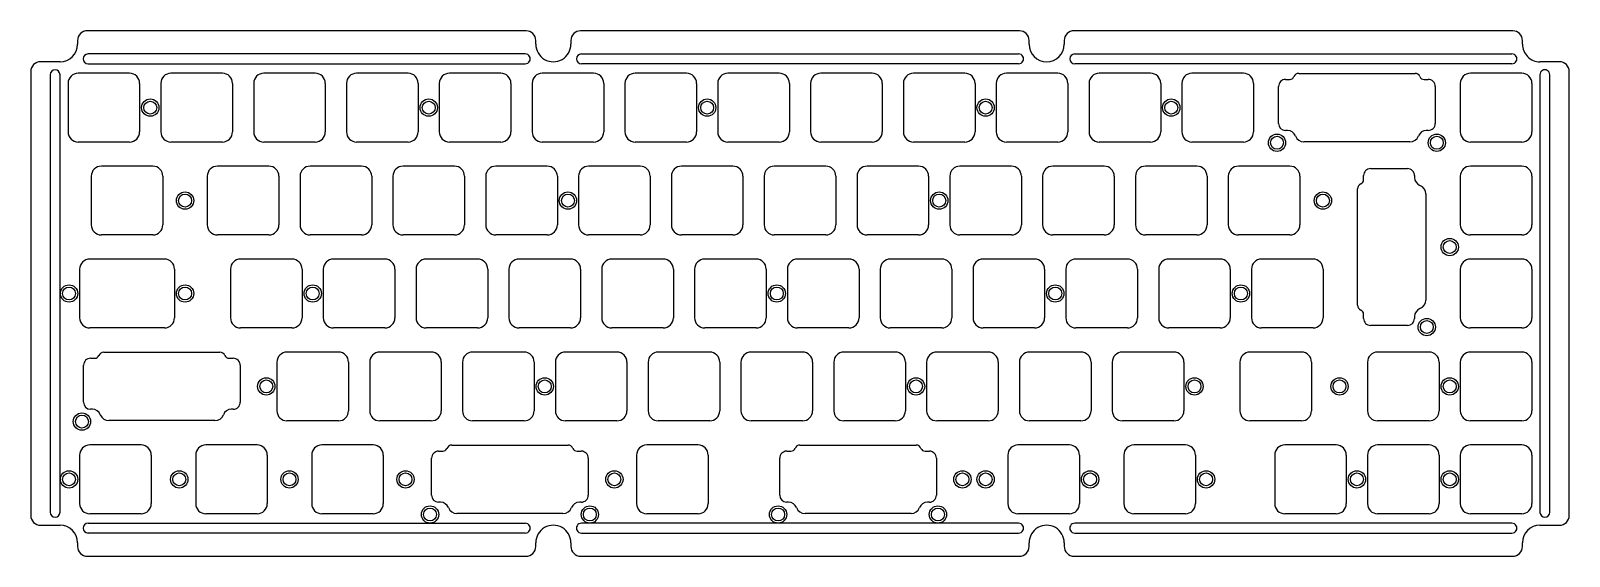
# Model space of a CAD drawing. Header units: millimetres. Extents: x -15 to 301, y -92 to 16.
import ezdxf

# ---------------------------------------------------------------- set-up
doc = ezdxf.new("R2010")
doc.units = ezdxf.units.MM
doc.layers.add('BLACK', color=7, linetype='CONTINUOUS')

msp = doc.modelspace()

# ---------------------------------------------------------------- linework, layer by layer
at = {"layer": 'BLACK', "linetype": 'Continuous'}
for p, q in [((-5.399775, 13.750001), (-5.399775, 13.000002)), ((-3.399777, 15.750001), (-3.399777, 15.749996)), ((86.6498, 15.750001), (-3.399777, 15.750001)), ((88.649999, 13.750001), (88.650008, 13.750001)), ((88.650008, 13.010392), (88.650008, 13.750001)), ((95.850008, 13.75), (95.850008, 13)), ((97.850008, 15.750001), (97.850008, 15.750043)), ((187.9, 15.750001), (97.850008, 15.750001)), ((189.899792, 13.000001), (189.899792, 13.756099)), ((197.099792, 13.7499), (197.099792, 13)), ((289.1497, 15.750001), (199.120684, 15.750001)), ((291.149899, 13.750001), (291.149925, 13.750001)), ((291.149925, 13.029979), (291.149925, 13.750001)), ((86.5, 11.000001), (-3.249775, 11.000001)), ((98.0001, 11.000001), (187.7498, 11.000001)), ((199.2502, 11.000001), (288.9999, 11.000001)), ((-14.999775, 7.400003), (-14.999775, -83.59933)), ((-8.999775, 9.400001), (-12.999776, 9.400001)), ((-10.999775, 6.750001), (-10.999775, -82.949329)), ((-8.999775, -82.949329), (-8.999775, 6.750001)), ((5.275, 7.05), (-5.275001, 7.05)), ((-3.249775, 9.000001), (86.5, 9.000001)), ((24.325, 7.05), (13.774999, 7.05)), ((43.375, 7.05), (32.824999, 7.05)), ((62.425, 7.05), (51.874999, 7.05)), ((81.475, 7.05), (70.924999, 7.05)), ((86.5, 8.999999), (86.5, 9.000001)), ((100.525, 7.05), (89.974999, 7.05)), ((187.7498, 9.000001), (98.0001, 9.000001)), ((119.575, 7.05), (109.024999, 7.05)), ((138.625, 7.05), (128.074999, 7.05)), ((157.675, 7.05), (147.124999, 7.05)), ((176.725, 7.05), (166.174999, 7.05)), ((195.775, 7.05), (185.224999, 7.05)), ((187.7498, 8.999999), (187.7498, 9.000001)), ((288.9999, 9.000001), (199.2502, 9.000001)), ((214.825, 7.05), (204.274999, 7.05)), ((233.875, 7.05), (223.324999, 7.05)), ((245.247375, 7.0276), (269.102575, 7.0276)), ((245.247375, 7.027589), (245.247375, 7.0276)), ((291.025, 7.05), (280.474999, 7.05)), ((288.9999, 8.999999), (288.9999, 9.000001)), ((298.7498, 9.400001), (294.7499, 9.400001)), ((294.749925, 6.75), (294.749925, -82.9593)), ((296.749925, -82.9492), (296.749925, 6.750001)), ((300.749925, -83.5994), (300.749925, 7.400001)), ((-7.35, 4.975), (-7.35, -4.975001)), ((7.35, 4.975), (7.35, -4.975)), ((11.7, 4.975), (11.7, -4.975001)), ((26.4, 4.975), (26.4, -4.975)), ((30.75, 4.975), (30.75, -4.975001)), ((45.45, 4.975), (45.45, -4.975)), ((49.8, 4.975), (49.8, -4.975001)), ((64.5, 4.975), (64.5, -4.975)), ((68.85, 4.975), (68.85, -4.975001)), ((83.55, 4.975), (83.55, -4.975)), ((87.9, 4.975), (87.9, -4.975001)), ((102.6, 4.975), (102.6, -4.975)), ((106.95, 4.975), (106.95, -4.975001)), ((121.65, 4.975), (121.65, -4.975)), ((126, 4.975), (126, -4.975001)), ((140.7, 4.975), (140.7, -4.975)), ((145.05, 4.975), (145.05, -4.975001)), ((159.75, 4.975), (159.75, -4.975)), ((164.1, 4.975), (164.1, -4.975001)), ((178.8, 4.975), (178.8, -4.975)), ((183.15, 4.975), (183.15, -4.975001)), ((197.85, 4.975), (197.85, -4.975)), ((202.2, 4.975), (202.2, -4.975001)), ((216.9, 4.975), (216.9, -4.975)), ((221.25, 4.975), (221.25, -4.975001)), ((235.95, 4.975), (235.95, -4.975)), ((241.099485, -3.25044), (241.099485, 4.3503)), ((242.536512, 5.77544), (243.390075, 5.77544)), ((243.390075, 5.775452), (243.390075, 5.77544)), ((270.959775, 5.77544), (271.825375, 5.77544)), ((273.250365, 4.35044), (273.250365, -3.2504)), ((278.4, 4.975), (278.4, -4.975001)), ((293.1, 4.975), (293.1, -4.975)), ((242.928575, -4.67544), (242.524475, -4.67544)), ((271.813458, -4.67544), (271.421325, -4.67544)), ((5.275, -7.05), (-5.275, -7.05)), ((24.325, -7.05), (13.775, -7.05)), ((43.375, -7.05), (32.825, -7.05)), ((62.425, -7.05), (51.875, -7.05)), ((81.475, -7.05), (70.925, -7.05)), ((100.525, -7.05), (89.975, -7.05)), ((119.575, -7.05), (109.025, -7.05)), ((138.625, -7.05), (128.075, -7.05)), ((157.675, -7.05), (147.125, -7.05)), ((176.725, -7.05), (166.175, -7.05)), ((195.775, -7.05), (185.225, -7.05)), ((214.825, -7.05), (204.275, -7.05)), ((233.875, -7.05), (223.325, -7.05)), ((268.050425, -7.01191), (246.299575, -7.01191)), ((291.025, -7.05), (280.475, -7.05)), ((10.0375, -12), (-0.512501, -12)), ((33.85, -12), (23.299999, -12)), ((52.9, -12), (42.349999, -12)), ((71.95, -12), (61.399999, -12)), ((91, -12), (80.449999, -12)), ((110.05, -12), (99.499999, -12)), ((129.1, -12), (118.549999, -12)), ((148.15, -12), (137.599999, -12)), ((167.2, -12), (156.649999, -12)), ((186.25, -12), (175.699999, -12)), ((205.3, -12), (194.749999, -12)), ((224.35, -12), (213.799999, -12)), ((243.4, -12), (232.849999, -12)), ((259.96831, -12.499635), (267.56915, -12.499635)), ((291.025, -12), (280.474999, -12)), ((-2.5875, -14.075), (-2.5875, -24.025001)), ((12.1125, -14.075), (12.1125, -24.025)), ((21.225, -14.075), (21.225, -24.025001)), ((35.925, -14.075), (35.925, -24.025)), ((40.275, -14.075), (40.275, -24.025001)), ((54.975, -14.075), (54.975, -24.025)), ((59.325, -14.075), (59.325, -24.025001)), ((74.025, -14.075), (74.025, -24.025)), ((78.375, -14.075), (78.375, -24.025001)), ((93.075, -14.075), (93.075, -24.025)), ((97.425, -14.075), (97.425, -24.025001)), ((112.125, -14.075), (112.125, -24.025)), ((116.475, -14.075), (116.475, -24.025001)), ((131.175, -14.075), (131.175, -24.025)), ((135.525, -14.075), (135.525, -24.025001)), ((150.225, -14.075), (150.225, -24.025)), ((154.575, -14.075), (154.575, -24.025001)), ((169.275, -14.075), (169.275, -24.025)), ((173.625, -14.075), (173.625, -24.025001)), ((188.325, -14.075), (188.325, -24.025)), ((192.675, -14.075), (192.675, -24.025001)), ((207.375, -14.075), (207.375, -24.025)), ((211.725, -14.075), (211.725, -24.025001)), ((226.425, -14.075), (226.425, -24.025)), ((230.775, -14.075), (230.775, -24.025001)), ((245.475, -14.075), (245.475, -24.025)), ((258.54331, -14.790225), (258.54331, -13.924625)), ((268.99419, -13.936542), (268.99419, -14.328675)), ((278.4, -14.075), (278.4, -24.025001)), ((293.1, -14.075), (293.1, -24.025)), ((257.29115, -40.502625), (257.29115, -16.647425)), ((271.33066, -17.699575), (271.33066, -39.450425)), ((10.0375, -26.1), (-0.5125, -26.1)), ((33.85, -26.1), (23.3, -26.1)), ((52.9, -26.1), (42.35, -26.1)), ((71.95, -26.1), (61.4, -26.1)), ((91, -26.1), (80.45, -26.1)), ((110.05, -26.1), (99.5, -26.1)), ((129.1, -26.1), (118.55, -26.1)), ((148.15, -26.1), (137.6, -26.1)), ((167.2, -26.1), (156.65, -26.1)), ((186.25, -26.1), (175.7, -26.1)), ((205.3, -26.1), (194.75, -26.1)), ((224.35, -26.1), (213.8, -26.1)), ((243.4, -26.1), (232.85, -26.1)), ((291.025, -26.1), (280.475, -26.1)), ((12.41875, -31.05), (-2.893646, -31.05)), ((38.6125, -31.05), (28.062499, -31.05)), ((57.6625, -31.05), (47.112499, -31.05)), ((76.7125, -31.05), (66.162499, -31.05)), ((95.7625, -31.05), (85.212499, -31.05)), ((114.8125, -31.05), (104.262499, -31.05)), ((133.8625, -31.05), (123.312499, -31.05)), ((152.9125, -31.05), (142.362499, -31.05)), ((171.9625, -31.05), (161.412499, -31.05)), ((191.0125, -31.05), (180.462499, -31.05)), ((210.0625, -31.05), (199.512499, -31.05)), ((229.1125, -31.05), (218.562499, -31.05)), ((248.1625, -31.05), (237.612499, -31.05)), ((291.025, -31.05), (280.474999, -31.05)), ((-4.96865, -33.124999), (-4.96865, -43.075)), ((14.49375, -33.125), (14.49375, -43.075)), ((25.9875, -33.125), (25.9875, -43.075001)), ((40.6875, -33.125), (40.6875, -43.075)), ((45.0375, -33.125), (45.0375, -43.075001)), ((59.7375, -33.125), (59.7375, -43.075)), ((64.0875, -33.125), (64.0875, -43.075001)), ((78.7875, -33.125), (78.7875, -43.075)), ((83.1375, -33.125), (83.1375, -43.075001)), ((97.8375, -33.125), (97.8375, -43.075)), ((102.1875, -33.125), (102.1875, -43.075001)), ((116.8875, -33.125), (116.8875, -43.075)), ((121.2375, -33.125), (121.2375, -43.075001)), ((135.9375, -33.125), (135.9375, -43.075)), ((140.2875, -33.125), (140.2875, -43.075001)), ((154.9875, -33.125), (154.9875, -43.075)), ((159.3375, -33.125), (159.3375, -43.075001)), ((174.0375, -33.125), (174.0375, -43.075)), ((178.3875, -33.125), (178.3875, -43.075001)), ((193.0875, -33.125), (193.0875, -43.075)), ((197.4375, -33.125), (197.4375, -43.075001)), ((212.1375, -33.125), (212.1375, -43.075)), ((216.4875, -33.125), (216.4875, -43.075001)), ((231.1875, -33.125), (231.1875, -43.075)), ((235.5375, -33.125), (235.5375, -43.075001)), ((250.2375, -33.125), (250.2375, -43.075)), ((278.4, -33.125), (278.4, -43.075001)), ((293.1, -33.125), (293.1, -43.075)), ((257.291161, -40.502625), (257.29115, -40.502625)), ((258.543298, -42.359925), (258.54331, -42.359925)), ((258.54331, -43.213488), (258.54331, -42.359925)), ((268.99419, -42.821425), (268.99419, -43.225525)), ((12.41875, -45.15), (-2.89365, -45.149998)), ((38.6125, -45.15), (28.0625, -45.15)), ((57.6625, -45.15), (47.1125, -45.15)), ((76.7125, -45.15), (66.1625, -45.15)), ((95.7625, -45.15), (85.2125, -45.15)), ((114.8125, -45.15), (104.2625, -45.15)), ((133.8625, -45.15), (123.3125, -45.15)), ((152.9125, -45.15), (142.3625, -45.15)), ((171.9625, -45.15), (161.4125, -45.15)), ((191.0125, -45.15), (180.4625, -45.15)), ((210.0625, -45.15), (199.5125, -45.15)), ((229.1125, -45.15), (218.5625, -45.15)), ((248.1625, -45.15), (237.6125, -45.15)), ((267.56919, -44.650515), (259.96845, -44.650515)), ((291.025, -45.15), (280.475, -45.15)), ((-0.021375, -50.1224), (23.833825, -50.1224)), ((-0.021375, -50.122411), (-0.021375, -50.1224)), ((48.1375, -50.1), (37.587499, -50.1)), ((67.1875, -50.1), (56.637499, -50.1)), ((86.2375, -50.1), (75.687499, -50.1)), ((105.2875, -50.1), (94.737499, -50.1)), ((124.3375, -50.1), (113.787499, -50.1)), ((143.3875, -50.1), (132.837499, -50.1)), ((162.4375, -50.099999), (151.887499, -50.099999)), ((181.4875, -50.099999), (170.937499, -50.099999)), ((200.5375, -50.099999), (189.987499, -50.099999)), ((219.5875, -50.1), (209.037499, -50.1)), ((245.78125, -50.099999), (235.231249, -50.099999)), ((271.975, -50.1), (261.424999, -50.1)), ((291.025, -50.1), (280.474999, -50.1)), ((-4.169265, -60.40044), (-4.169265, -52.7997)), ((-2.732238, -51.37456), (-1.878675, -51.37456)), ((-1.878675, -51.374548), (-1.878675, -51.37456)), ((25.691025, -51.37456), (26.556625, -51.37456)), ((27.981615, -52.79956), (27.981615, -60.4004)), ((35.5125, -52.175), (35.5125, -62.125001)), ((50.2125, -52.175), (50.2125, -62.125)), ((54.5625, -52.175), (54.5625, -62.125001)), ((69.2625, -52.175), (69.2625, -62.125)), ((73.6125, -52.175), (73.6125, -62.125001)), ((88.3125, -52.175), (88.3125, -62.125)), ((92.6625, -52.175), (92.6625, -62.125001)), ((107.3625, -52.175), (107.3625, -62.125)), ((111.7125, -52.175), (111.7125, -62.125001)), ((126.4125, -52.175), (126.4125, -62.125)), ((130.7625, -52.175), (130.7625, -62.125001)), ((145.4625, -52.175), (145.4625, -62.125)), ((149.8125, -52.174999), (149.8125, -62.125)), ((164.5125, -52.174999), (164.5125, -62.124999)), ((168.8625, -52.174999), (168.8625, -62.125)), ((183.5625, -52.174999), (183.5625, -62.124999)), ((187.9125, -52.174999), (187.9125, -62.125)), ((202.6125, -52.174999), (202.6125, -62.124999)), ((206.9625, -52.175), (206.9625, -62.125001)), ((221.6625, -52.175), (221.6625, -62.125)), ((233.15625, -52.174999), (233.15625, -62.125)), ((247.85625, -52.174999), (247.85625, -62.124999)), ((259.35, -52.175), (259.35, -62.125001)), ((274.05, -52.175), (274.05, -62.125)), ((278.4, -52.175), (278.4, -62.125001)), ((293.1, -52.175), (293.1, -62.125)), ((-2.340175, -61.82544), (-2.744275, -61.82544)), ((26.544708, -61.82544), (26.152575, -61.82544)), ((22.781675, -64.16191), (1.030825, -64.16191)), ((48.1375, -64.2), (37.5875, -64.2)), ((67.1875, -64.2), (56.6375, -64.2)), ((86.2375, -64.2), (75.6875, -64.2)), ((105.2875, -64.2), (94.7375, -64.2)), ((124.3375, -64.2), (113.7875, -64.2)), ((143.3875, -64.2), (132.8375, -64.2)), ((162.4375, -64.199999), (151.8875, -64.199999)), ((181.4875, -64.199999), (170.9375, -64.199999)), ((200.5375, -64.199999), (189.9875, -64.199999)), ((219.5875, -64.2), (209.0375, -64.2)), ((245.78125, -64.199999), (235.23125, -64.199999)), ((271.975, -64.2), (261.425, -64.2)), ((291.025, -64.2), (280.475, -64.2)), ((7.65625, -69.15), (-2.893751, -69.15)), ((31.46875, -69.15), (20.918749, -69.15)), ((55.28125, -69.15), (44.731249, -69.15)), ((71.416125, -69.1724), (95.271325, -69.1724)), ((71.416125, -69.172411), (71.416125, -69.1724)), ((121.95625, -69.15), (111.406249, -69.15)), ((142.853625, -69.1724), (166.708825, -69.1724)), ((142.853625, -69.172411), (142.853625, -69.1724)), ((198.15625, -69.15), (187.606249, -69.15)), ((221.96875, -69.15), (211.418749, -69.15)), ((252.925, -69.149999), (242.374999, -69.149999)), ((271.975, -69.15), (261.424999, -69.15)), ((291.025, -69.149999), (280.474999, -69.149999)), ((-4.96875, -71.225), (-4.96875, -81.175001)), ((9.73125, -71.225), (9.73125, -81.175)), ((18.84375, -71.225), (18.84375, -81.175001)), ((33.54375, -71.225), (33.54375, -81.175)), ((42.65625, -71.225), (42.65625, -81.175001)), ((57.35625, -71.225), (57.35625, -81.175)), ((67.268235, -79.45044), (67.268235, -71.8497)), ((68.705262, -70.42456), (69.558825, -70.42456)), ((69.558825, -70.424548), (69.558825, -70.42456)), ((97.128525, -70.42456), (97.994125, -70.42456)), ((99.419115, -71.84956), (99.419115, -79.4504)), ((109.33125, -71.225), (109.33125, -81.175001)), ((124.03125, -71.225), (124.03125, -81.175)), ((138.705735, -79.45044), (138.705735, -71.8497)), ((140.142762, -70.42456), (140.996325, -70.42456)), ((140.996325, -70.424548), (140.996325, -70.42456)), ((168.566025, -70.42456), (169.431625, -70.42456)), ((170.856615, -71.84956), (170.856615, -79.4504)), ((185.53125, -71.225), (185.53125, -81.175001)), ((200.23125, -71.225), (200.23125, -81.175)), ((209.34375, -71.225), (209.34375, -81.175001)), ((224.04375, -71.225), (224.04375, -81.175)), ((240.3, -71.224999), (240.3, -81.175)), ((255, -71.224999), (255, -81.174999)), ((259.35, -71.225), (259.35, -81.175001)), ((274.05, -71.225), (274.05, -81.175)), ((278.4, -71.224999), (278.4, -81.175)), ((293.1, -71.224999), (293.1, -81.174999)), ((69.097325, -80.87544), (68.693225, -80.87544)), ((97.982208, -80.87544), (97.590075, -80.87544)), ((140.534825, -80.87544), (140.130725, -80.87544)), ((169.419708, -80.87544), (169.027575, -80.87544)), ((-3.249775, -85.199329), (86.5, -85.199329)), ((7.65625, -83.25), (-2.89375, -83.25)), ((31.46875, -83.25), (20.91875, -83.25)), ((55.28125, -83.25), (44.73125, -83.25)), ((94.219175, -83.21191), (72.468325, -83.21191)), ((187.7497, -85.199329), (98.010677, -85.199329)), ((121.95625, -83.25), (111.40625, -83.25)), ((165.656675, -83.21191), (143.905825, -83.21191)), ((198.15625, -83.25), (187.60625, -83.25)), ((288.9999, -85.199329), (199.260777, -85.199329)), ((221.96875, -83.25), (211.41875, -83.25)), ((252.925, -83.249999), (242.375, -83.249999)), ((271.975, -83.25), (261.425, -83.25)), ((291.025, -83.249999), (280.475, -83.249999)), ((-12.999777, -85.599329), (-8.999776, -85.599329)), ((86.5, -87.199329), (-3.249775, -87.199329)), ((86.5, -87.199271), (86.5, -87.199329)), ((98, -87.199329), (187.7497, -87.199329)), ((187.7497, -87.199271), (187.7497, -87.199329)), ((199.2501, -87.199329), (288.9999, -87.199329)), ((288.9999, -87.199271), (288.9999, -87.199329)), ((294.7499, -85.599329), (298.7499, -85.599329)), ((298.7499, -85.599324), (298.7499, -85.599329)), ((-5.399775, -89.199329), (-5.399775, -89.949329)), ((88.650008, -89.9494), (88.650008, -89.19933)), ((95.850008, -89.19933), (95.850008, -89.9373)), ((189.899792, -89.9491), (189.899792, -89.19933)), ((197.099792, -89.210033), (197.099792, -89.927291)), ((291.149925, -89.9494), (291.149925, -89.1993)), ((-3.399783, -91.949329), (86.65, -91.949329)), ((86.65, -91.949307), (86.65, -91.949329)), ((97.8501, -91.949329), (187.883852, -91.949329)), ((199.0999, -91.949329), (289.1499, -91.949329)), ((289.1499, -91.949324), (289.1499, -91.949329))]:
    msp.add_line(p, q, dxfattribs=at)
at = {"layer": 'BLACK'}
for centre, radius in [((9.523864, 0.000001), 1.775), ((9.523864, 0.000001), 1.325), ((66.675, 0.000001), 1.775), ((66.675, 0.000001), 1.325), ((123.825, 0.000001), 1.775), ((123.825, 0.000001), 1.325), ((180.975, 0.000001), 1.775), ((180.975, 0.000001), 1.325), ((219.0704, 0.000001), 1.775), ((219.0704, 0.000001), 1.325), ((240.775, -7.2), 1.775), ((240.775, -7.2), 1.325), ((273.575, -7.2), 1.775), ((273.575, -7.2), 1.325), ((16.668764, -19.049999), 1.775), ((16.668764, -19.049999), 1.325), ((95.25, -19.049999), 1.775), ((95.25, -19.049999), 1.325), ((171.449999, -19.049999), 1.775), ((171.449999, -19.049999), 1.325), ((250.19, -19.050015), 1.775), ((250.19, -19.050015), 1.325), ((276.225, -28.574999), 1.775), ((276.225, -28.574999), 1.325), ((-7.14375, -38.099999), 1.775), ((-7.14375, -38.099999), 1.325), ((16.6684, -38.099199), 1.775), ((16.6684, -38.099199), 1.325), ((42.8625, -38.099999), 1.775), ((42.8625, -38.099999), 1.325), ((138.112464, -38.099999), 1.775), ((138.112464, -38.099999), 1.325), ((195.262464, -38.099999), 1.775), ((195.262464, -38.099999), 1.325), ((233.3625, -38.1), 1.775), ((233.3625, -38.1), 1.325), ((271.51875, -44.975), 1.775), ((271.51875, -44.975), 1.325), ((33.3375, -57.149999), 1.775), ((33.3375, -57.149999), 1.325), ((90.4875, -57.149999), 1.775), ((90.4875, -57.149999), 1.325), ((166.687464, -57.149999), 1.775), ((166.687464, -57.149999), 1.325), ((223.837464, -57.149999), 1.775), ((223.837464, -57.149999), 1.325), ((253.603338, -57.150047), 1.775), ((253.603338, -57.150047), 1.325), ((276.225232, -57.150047), 1.775), ((276.225232, -57.150047), 1.325), ((-4.49375, -64.35), 1.775), ((-4.49375, -64.35), 1.325), ((-7.143786, -76.199999), 1.775), ((-7.143786, -76.199999), 1.325), ((15.478089, -76.199999), 1.775), ((15.478089, -76.199999), 1.325), ((38.1, -76.199999), 1.775), ((38.1, -76.199999), 1.325), ((61.9125, -76.199999), 1.775), ((61.9125, -76.199999), 1.325), ((104.773864, -76.199999), 1.775), ((104.773864, -76.199999), 1.325), ((176.212474, -76.2), 1.775), ((176.212474, -76.2), 1.325), ((180.975024, -76.2), 1.775), ((180.975024, -76.2), 1.325), ((202.405138, -76.2), 1.775), ((202.405138, -76.2), 1.325), ((226.217614, -76.199999), 1.775), ((226.217614, -76.199999), 1.325), ((257.173864, -76.199999), 1.775), ((257.173864, -76.199999), 1.325), ((276.225232, -76.199999), 1.775), ((276.225232, -76.199999), 1.325), ((66.94375, -83.4), 1.775), ((66.94375, -83.4), 1.325), ((99.74375, -83.4), 1.775), ((99.74375, -83.4), 1.325), ((138.38125, -83.4), 1.775), ((138.38125, -83.4), 1.325), ((171.18125, -83.4), 1.775), ((171.18125, -83.4), 1.325)]:
    msp.add_circle(centre, radius, dxfattribs=at)
for centre, radius, start, end in [((-8.999776, 13.000002), 3.600001, 270.00001592, 0), ((-3.39978, 13.750001), 1.999995, 89.99991406, 180), ((86.64985, 13.749801), 2.0002, 0.00572915, 90.00143225), ((92.25, 13.000001), 3.600008, 179.83462219, 359.99998408), ((97.85005, 13.750001), 2.000042, 90.00120319, 180.00002865), ((187.89995, 13.750201), 1.9998, 0.16897811, 89.99856746), ((193.49979, 13.000001), 3.600002, 180, 359.99998408), ((199.09995, 13.749901), 2.000158, 89.40606563, 180.00002865), ((289.14975, 13.749801), 2.0002, 0.00572915, 90.00143225), ((294.74995, 13.000201), 3.6002, 179.52608251, 269.99920427), ((-3.249775, 10.000001), 1, 90, 270), ((86.50005, 10.000001), 1, 269.99713522, 90.00286479), ((98.00015, 10.000001), 1, 90.00286479, 269.99713521), ((187.74985, 10.000001), 1, 269.99713522, 90.00286479), ((199.25025, 10.000001), 1, 90.00286479, 269.99713521), ((288.99995, 10.000001), 1, 269.99713522, 90.00286479), ((-12.999776, 7.400002), 1.999999, 90, 179.99997135), ((-9.999775, 6.750001), 1, 0, 180), ((-5.274996, 4.974996), 2.075004, 90.00013806, 179.99988955), ((5.275, 4.975), 2.075, 0, 90), ((13.775004, 4.974996), 2.075004, 90.00013806, 179.99988955), ((24.325, 4.975), 2.075, 0, 90), ((32.825004, 4.974996), 2.075004, 90.00013806, 179.99988955), ((43.375, 4.975), 2.075, 0, 90), ((51.875004, 4.974996), 2.075004, 90.00013806, 179.99988955), ((62.425, 4.975), 2.075, 0, 90), ((70.925004, 4.974996), 2.075004, 90.00013806, 179.99988955), ((81.475, 4.975), 2.075, 0, 90), ((89.975004, 4.974996), 2.075004, 90.00013806, 179.99988955), ((100.525, 4.975), 2.075, 0, 90), ((109.025004, 4.974996), 2.075004, 90.00013806, 179.99988955), ((119.575, 4.975), 2.075, 0, 90), ((128.075004, 4.974996), 2.075004, 90.00013806, 179.99988955), ((138.625, 4.975), 2.075, 0, 90), ((147.125004, 4.974996), 2.075004, 90.00013806, 179.99988955), ((157.675, 4.975), 2.075, 0, 90), ((166.175004, 4.974996), 2.075004, 90.00013806, 179.99988955), ((176.725, 4.975), 2.075, 0, 90), ((185.225004, 4.974996), 2.075004, 90.00013806, 179.99988955), ((195.775, 4.975), 2.075, 0, 90), ((204.275004, 4.974996), 2.075004, 90.00013806, 179.99988955), ((214.825, 4.975), 2.075, 0, 90), ((223.325004, 4.974996), 2.075004, 90.00013806, 179.99988955), ((233.875, 4.975), 2.075, 0, 90), ((243.390124, 6.703829), 0.928376, 269.99697591, 337.97782841), ((245.247274, 5.952649), 1.07494, 89.99461656, 157.97750247), ((269.10254, 5.95261), 1.07499, 22.02370504, 89.99813454), ((270.9598, 6.7039), 0.92846, 202.02452102, 269.99845724), ((280.475004, 4.974996), 2.075004, 90.00013806, 179.99988955), ((291.025, 4.975), 2.075, 0, 90), ((295.74995, 6.750001), 1.000025, 0, 180.00005729), ((298.74975, 7.399901), 2.0001, 0.00286465, 89.99856768), ((242.524567, 4.350408), 1.425082, 89.51974267, 180.00434217), ((271.8254, 4.3505), 1.42494, 359.99758749, 90.00100523), ((-5.274998, -4.974998), 2.075002, 180.00008284, 269.99994478), ((5.275, -4.975), 2.075, 270, 0), ((13.775002, -4.974998), 2.075002, 180.00008284, 269.99994478), ((24.325, -4.975), 2.075, 270, 0), ((32.825002, -4.974998), 2.075002, 180.00008284, 269.99994478), ((43.375, -4.975), 2.075, 270, 0), ((51.875002, -4.974998), 2.075002, 180.00008284, 269.99994478), ((62.425, -4.975), 2.075, 270, 0), ((70.925002, -4.974998), 2.075002, 180.00008284, 269.99994478), ((81.475, -4.975), 2.075, 270, 0), ((89.975002, -4.974998), 2.075002, 180.00008284, 269.99994478), ((100.525, -4.975), 2.075, 270, 0), ((109.025002, -4.974998), 2.075002, 180.00008284, 269.99994478), ((119.575, -4.975), 2.075, 270, 0), ((128.075002, -4.974998), 2.075002, 180.00008284, 269.99994478), ((138.625, -4.975), 2.075, 270, 0), ((147.125002, -4.974998), 2.075002, 180.00008284, 269.99994478), ((157.675, -4.975), 2.075, 270, 0), ((166.175002, -4.974998), 2.075002, 180.00008284, 269.99994478), ((176.725, -4.975), 2.075, 270, 0), ((185.225002, -4.974998), 2.075002, 180.00008284, 269.99994478), ((195.775, -4.975), 2.075, 270, 0), ((204.275002, -4.974998), 2.075002, 180.00008284, 269.99994478), ((214.825, -4.975), 2.075, 270, 0), ((223.325002, -4.974998), 2.075002, 180.00008284, 269.99994478), ((233.875, -4.975), 2.075, 270, 0), ((242.524486, -3.250439), 1.425001, 180.00004021, 269.99955772), ((242.928551, -6.400348), 1.724908, 20.54547839, 89.9992028), ((246.299462, -5.136915), 1.874995, 200.54692151, 270.00345303), ((268.05034, -5.13683), 1.875082, 270.0025973, 339.45098232), ((271.42133, -6.40038), 1.724936, 90.00016608, 159.45408213), ((271.82524, -3.25036), 1.425125, 269.52631186, 359.99839184), ((280.475002, -4.974998), 2.075002, 180.00008284, 269.99994478), ((291.025, -4.975), 2.075, 270, 0), ((-0.512496, -14.075004), 2.075004, 90.00013806, 179.99988955), ((10.0375, -14.075), 2.075, 0, 90), ((23.300004, -14.075004), 2.075004, 90.00013806, 179.99988955), ((33.85, -14.075), 2.075, 0, 90), ((42.350004, -14.075004), 2.075004, 90.00013806, 179.99988955), ((52.9, -14.075), 2.075, 0, 90), ((61.400004, -14.075004), 2.075004, 90.00013806, 179.99988955), ((71.95, -14.075), 2.075, 0, 90), ((80.450004, -14.075004), 2.075004, 90.00013806, 179.99988955), ((91, -14.075), 2.075, 0, 90), ((99.500004, -14.075004), 2.075004, 90.00013806, 179.99988955), ((110.05, -14.075), 2.075, 0, 90), ((118.550004, -14.075004), 2.075004, 90.00013806, 179.99988955), ((129.1, -14.075), 2.075, 0, 90), ((137.600004, -14.075004), 2.075004, 90.00013806, 179.99988955), ((148.15, -14.075), 2.075, 0, 90), ((156.650004, -14.075004), 2.075004, 90.00013806, 179.99988955), ((167.2, -14.075), 2.075, 0, 90), ((175.700004, -14.075004), 2.075004, 90.00013806, 179.99988955), ((186.25, -14.075), 2.075, 0, 90), ((194.750004, -14.075004), 2.075004, 90.00013806, 179.99988955), ((205.3, -14.075), 2.075, 0, 90), ((213.800004, -14.075004), 2.075004, 90.00013806, 179.99988955), ((224.35, -14.075), 2.075, 0, 90), ((232.850004, -14.075004), 2.075004, 90.00013806, 179.99988955), ((243.4, -14.075), 2.075, 0, 90), ((259.96825, -13.9246), 1.42494, 89.99758749, 180.00100523), ((267.56911, -13.92476), 1.425125, 359.52631186, 89.99839184), ((280.475004, -14.075004), 2.075004, 90.00013806, 179.99988955), ((291.025, -14.075), 2.075, 0, 90), ((258.36614, -16.64746), 1.07499, 112.02370504, 179.99813454), ((257.61485, -14.7902), 0.92846, 292.02452102, 359.99845724), ((270.71913, -14.32867), 1.724936, 180.00016608, 249.45408213), ((269.45558, -17.69966), 1.875082, 0.0025973, 69.45098232), ((-0.512498, -24.024998), 2.075002, 180.00008284, 269.99994478), ((10.0375, -24.025), 2.075, 270, 0), ((23.300002, -24.024998), 2.075002, 180.00008284, 269.99994478), ((33.85, -24.025), 2.075, 270, 0), ((42.350002, -24.024998), 2.075002, 180.00008284, 269.99994478), ((52.9, -24.025), 2.075, 270, 0), ((61.400002, -24.024998), 2.075002, 180.00008284, 269.99994478), ((71.95, -24.025), 2.075, 270, 0), ((80.450002, -24.024998), 2.075002, 180.00008284, 269.99994478), ((91, -24.025), 2.075, 270, 0), ((99.500002, -24.024998), 2.075002, 180.00008284, 269.99994478), ((110.05, -24.025), 2.075, 270, 0), ((118.550002, -24.024998), 2.075002, 180.00008284, 269.99994478), ((129.1, -24.025), 2.075, 270, 0), ((137.600002, -24.024998), 2.075002, 180.00008284, 269.99994478), ((148.15, -24.025), 2.075, 270, 0), ((156.650002, -24.024998), 2.075002, 180.00008284, 269.99994478), ((167.2, -24.025), 2.075, 270, 0), ((175.700002, -24.024998), 2.075002, 180.00008284, 269.99994478), ((186.25, -24.025), 2.075, 270, 0), ((194.750002, -24.024998), 2.075002, 180.00008284, 269.99994478), ((205.3, -24.025), 2.075, 270, 0), ((213.800002, -24.024998), 2.075002, 180.00008284, 269.99994478), ((224.35, -24.025), 2.075, 270, 0), ((232.850002, -24.024998), 2.075002, 180.00008284, 269.99994478), ((243.4, -24.025), 2.075, 270, 0), ((280.475002, -24.024998), 2.075002, 180.00008284, 269.99994478), ((291.025, -24.025), 2.075, 270, 0), ((-2.893646, -33.125003), 2.075004, 90.00013806, 179.99988955), ((12.41875, -33.125), 2.075, 0, 90), ((28.062504, -33.125004), 2.075004, 90.00013806, 179.99988955), ((38.6125, -33.125), 2.075, 0, 90), ((47.112504, -33.125004), 2.075004, 90.00013806, 179.99988955), ((57.6625, -33.125), 2.075, 0, 90), ((66.162504, -33.125004), 2.075004, 90.00013806, 179.99988955), ((76.7125, -33.125), 2.075, 0, 90), ((85.212504, -33.125004), 2.075004, 90.00013806, 179.99988955), ((95.7625, -33.125), 2.075, 0, 90), ((104.262504, -33.125004), 2.075004, 90.00013806, 179.99988955), ((114.8125, -33.125), 2.075, 0, 90), ((123.312504, -33.125004), 2.075004, 90.00013806, 179.99988955), ((133.8625, -33.125), 2.075, 0, 90), ((142.362504, -33.125004), 2.075004, 90.00013806, 179.99988955), ((152.9125, -33.125), 2.075, 0, 90), ((161.412504, -33.125004), 2.075004, 90.00013806, 179.99988955), ((171.9625, -33.125), 2.075, 0, 90), ((180.462504, -33.125004), 2.075004, 90.00013806, 179.99988955), ((191.0125, -33.125), 2.075, 0, 90), ((199.512504, -33.125004), 2.075004, 90.00013806, 179.99988955), ((210.0625, -33.125), 2.075, 0, 90), ((218.562504, -33.125004), 2.075004, 90.00013806, 179.99988955), ((229.1125, -33.125), 2.075, 0, 90), ((237.612504, -33.125004), 2.075004, 90.00013806, 179.99988955), ((248.1625, -33.125), 2.075, 0, 90), ((280.475004, -33.125004), 2.075004, 90.00013806, 179.99988955), ((291.025, -33.125), 2.075, 0, 90), ((258.366101, -40.502726), 1.07494, 179.99461656, 247.97750247), ((269.455665, -39.450538), 1.874995, 290.54692151, 0.00345303), ((-2.893648, -43.074997), 2.075002, 180.00008284, 269.99994478), ((12.41875, -43.075), 2.075, 270, 0), ((28.062502, -43.074998), 2.075002, 180.00008284, 269.99994478), ((38.6125, -43.075), 2.075, 270, 0), ((47.112502, -43.074998), 2.075002, 180.00008284, 269.99994478), ((57.6625, -43.075), 2.075, 270, 0), ((66.162502, -43.074998), 2.075002, 180.00008284, 269.99994478), ((76.7125, -43.075), 2.075, 270, 0), ((85.212502, -43.074998), 2.075002, 180.00008284, 269.99994478), ((95.7625, -43.075), 2.075, 270, 0), ((104.262502, -43.074998), 2.075002, 180.00008284, 269.99994478), ((114.8125, -43.075), 2.075, 270, 0), ((123.312502, -43.074998), 2.075002, 180.00008284, 269.99994478), ((133.8625, -43.075), 2.075, 270, 0), ((142.362502, -43.074998), 2.075002, 180.00008284, 269.99994478), ((152.9125, -43.075), 2.075, 270, 0), ((161.412502, -43.074998), 2.075002, 180.00008284, 269.99994478), ((171.9625, -43.075), 2.075, 270, 0), ((180.462502, -43.074998), 2.075002, 180.00008284, 269.99994478), ((191.0125, -43.075), 2.075, 270, 0), ((199.512502, -43.074998), 2.075002, 180.00008284, 269.99994478), ((210.0625, -43.075), 2.075, 270, 0), ((218.562502, -43.074998), 2.075002, 180.00008284, 269.99994478), ((229.1125, -43.075), 2.075, 270, 0), ((237.612502, -43.074998), 2.075002, 180.00008284, 269.99994478), ((248.1625, -43.075), 2.075, 270, 0), ((257.614921, -42.359876), 0.928376, 359.99697591, 67.97782841), ((259.968342, -43.225433), 1.425082, 179.51974267, 270.00434217), ((267.569189, -43.225514), 1.425001, 270.00004021, 359.99955772), ((270.719098, -42.821449), 1.724908, 110.54547839, 179.9992028), ((280.475002, -43.074998), 2.075002, 180.00008284, 269.99994478), ((291.025, -43.075), 2.075, 270, 0), ((-0.021476, -51.197351), 1.07494, 89.99461656, 157.97750247), ((23.83379, -51.19739), 1.07499, 22.02370504, 89.99813454), ((37.587504, -52.175004), 2.075004, 90.00013806, 179.99988955), ((48.1375, -52.175), 2.075, 0, 90), ((56.637504, -52.175004), 2.075004, 90.00013806, 179.99988955), ((67.1875, -52.175), 2.075, 0, 90), ((75.687504, -52.175004), 2.075004, 90.00013806, 179.99988955), ((86.2375, -52.175), 2.075, 0, 90), ((94.737504, -52.175004), 2.075004, 90.00013806, 179.99988955), ((105.2875, -52.175), 2.075, 0, 90), ((113.787504, -52.175004), 2.075004, 90.00013806, 179.99988955), ((124.3375, -52.175), 2.075, 0, 90), ((132.837504, -52.175004), 2.075004, 90.00013806, 179.99988955), ((143.3875, -52.175), 2.075, 0, 90), ((151.887504, -52.175003), 2.075004, 90.00013806, 179.99988955), ((162.4375, -52.174999), 2.075, 0, 90), ((170.937504, -52.175003), 2.075004, 90.00013806, 179.99988955), ((181.4875, -52.174999), 2.075, 0, 90), ((189.987504, -52.175003), 2.075004, 90.00013806, 179.99988955), ((200.5375, -52.174999), 2.075, 0, 90), ((209.037504, -52.175004), 2.075004, 90.00013806, 179.99988955), ((219.5875, -52.175), 2.075, 0, 90), ((235.231254, -52.175003), 2.075004, 90.00013806, 179.99988955), ((245.78125, -52.174999), 2.075, 0, 90), ((261.425004, -52.175004), 2.075004, 90.00013806, 179.99988955), ((271.975, -52.175), 2.075, 0, 90), ((280.475004, -52.175004), 2.075004, 90.00013806, 179.99988955), ((291.025, -52.175), 2.075, 0, 90), ((-2.744183, -52.799592), 1.425082, 89.51974267, 180.00434217), ((-1.878626, -50.446171), 0.928376, 269.99697591, 337.97782841), ((25.69105, -50.4461), 0.92846, 202.02452102, 269.99845724), ((26.55665, -52.7995), 1.42494, 359.99758749, 90.00100523), ((-2.744264, -60.400439), 1.425001, 180.00004021, 269.99955772), ((-2.340199, -63.550348), 1.724908, 20.54547839, 89.9992028), ((1.030712, -62.286915), 1.874995, 200.54692151, 270.00345303), ((22.78159, -62.28683), 1.875082, 270.0025973, 339.45098232), ((26.15258, -63.55038), 1.724936, 90.00016608, 159.45408213), ((26.55649, -60.40036), 1.425125, 269.52631186, 359.99839184), ((37.587502, -62.124998), 2.075002, 180.00008284, 269.99994478), ((48.1375, -62.125), 2.075, 270, 0), ((56.637502, -62.124998), 2.075002, 180.00008284, 269.99994478), ((67.1875, -62.125), 2.075, 270, 0), ((75.687502, -62.124998), 2.075002, 180.00008284, 269.99994478), ((86.2375, -62.125), 2.075, 270, 0), ((94.737502, -62.124998), 2.075002, 180.00008284, 269.99994478), ((105.2875, -62.125), 2.075, 270, 0), ((113.787502, -62.124998), 2.075002, 180.00008284, 269.99994478), ((124.3375, -62.125), 2.075, 270, 0), ((132.837502, -62.124998), 2.075002, 180.00008284, 269.99994478), ((143.3875, -62.125), 2.075, 270, 0), ((151.887502, -62.124997), 2.075002, 180.00008284, 269.99994478), ((162.4375, -62.124999), 2.075, 270, 0), ((170.937502, -62.124997), 2.075002, 180.00008284, 269.99994478), ((181.4875, -62.124999), 2.075, 270, 0), ((189.987502, -62.124997), 2.075002, 180.00008284, 269.99994478), ((200.5375, -62.124999), 2.075, 270, 0), ((209.037502, -62.124998), 2.075002, 180.00008284, 269.99994478), ((219.5875, -62.125), 2.075, 270, 0), ((235.231252, -62.124997), 2.075002, 180.00008284, 269.99994478), ((245.78125, -62.124999), 2.075, 270, 0), ((261.425002, -62.124998), 2.075002, 180.00008284, 269.99994478), ((271.975, -62.125), 2.075, 270, 0), ((280.475002, -62.124998), 2.075002, 180.00008284, 269.99994478), ((291.025, -62.125), 2.075, 270, 0), ((-2.893746, -71.225004), 2.075004, 90.00013806, 179.99988955), ((7.65625, -71.225), 2.075, 0, 90), ((20.918754, -71.225004), 2.075004, 90.00013806, 179.99988955), ((31.46875, -71.225), 2.075, 0, 90), ((44.731254, -71.225004), 2.075004, 90.00013806, 179.99988955), ((55.28125, -71.225), 2.075, 0, 90), ((71.416024, -70.247351), 1.07494, 89.99461656, 157.97750247), ((95.27129, -70.24739), 1.07499, 22.02370504, 89.99813454), ((111.406254, -71.225004), 2.075004, 90.00013806, 179.99988955), ((121.95625, -71.225), 2.075, 0, 90), ((142.853524, -70.247351), 1.07494, 89.99461656, 157.97750247), ((166.70879, -70.24739), 1.07499, 22.02370504, 89.99813454), ((187.606254, -71.225004), 2.075004, 90.00013806, 179.99988955), ((198.15625, -71.225), 2.075, 0, 90), ((211.418754, -71.225004), 2.075004, 90.00013806, 179.99988955), ((221.96875, -71.225), 2.075, 0, 90), ((242.375004, -71.225003), 2.075004, 90.00013806, 179.99988955), ((252.925, -71.224999), 2.075, 0, 90), ((261.425004, -71.225004), 2.075004, 90.00013806, 179.99988955), ((271.975, -71.225), 2.075, 0, 90), ((280.475004, -71.225003), 2.075004, 90.00013806, 179.99988955), ((291.025, -71.224999), 2.075, 0, 90), ((68.693317, -71.849592), 1.425082, 89.51974267, 180.00434217), ((69.558874, -69.496171), 0.928376, 269.99697591, 337.97782841), ((97.12855, -69.4961), 0.92846, 202.02452102, 269.99845724), ((97.99415, -71.8495), 1.42494, 359.99758749, 90.00100523), ((140.130817, -71.849592), 1.425082, 89.51974267, 180.00434217), ((140.996374, -69.496171), 0.928376, 269.99697591, 337.97782841), ((168.56605, -69.4961), 0.92846, 202.02452102, 269.99845724), ((169.43165, -71.8495), 1.42494, 359.99758749, 90.00100523), ((-2.893748, -81.174998), 2.075002, 180.00008284, 269.99994478), ((7.65625, -81.175), 2.075, 270, 0), ((20.918752, -81.174998), 2.075002, 180.00008284, 269.99994478), ((31.46875, -81.175), 2.075, 270, 0), ((44.731252, -81.174998), 2.075002, 180.00008284, 269.99994478), ((55.28125, -81.175), 2.075, 270, 0), ((68.693236, -79.450439), 1.425001, 180.00004021, 269.99955772), ((69.097301, -82.600348), 1.724908, 20.54547839, 89.9992028), ((72.468212, -81.336915), 1.874995, 200.54692151, 270.00345303), ((94.21909, -81.33683), 1.875082, 270.0025973, 339.45098232), ((97.59008, -82.60038), 1.724936, 90.00016608, 159.45408213), ((97.99399, -79.45036), 1.425125, 269.52631186, 359.99839184), ((111.406252, -81.174998), 2.075002, 180.00008284, 269.99994478), ((121.95625, -81.175), 2.075, 270, 0), ((140.130736, -79.450439), 1.425001, 180.00004021, 269.99955772), ((140.534801, -82.600348), 1.724908, 20.54547839, 89.9992028), ((143.905712, -81.336915), 1.874995, 200.54692151, 270.00345303), ((165.65659, -81.33683), 1.875082, 270.0025973, 339.45098232), ((169.02758, -82.60038), 1.724936, 90.00016608, 159.45408213), ((169.43149, -79.45036), 1.425125, 269.52631186, 359.99839184), ((187.606252, -81.174998), 2.075002, 180.00008284, 269.99994478), ((198.15625, -81.175), 2.075, 270, 0), ((211.418752, -81.174998), 2.075002, 180.00008284, 269.99994478), ((221.96875, -81.175), 2.075, 270, 0), ((242.375002, -81.174997), 2.075002, 180.00008284, 269.99994478), ((252.925, -81.174999), 2.075, 270, 0), ((261.425002, -81.174998), 2.075002, 180.00008284, 269.99994478), ((271.975, -81.175), 2.075, 270, 0), ((280.475002, -81.174997), 2.075002, 180.00008284, 269.99994478), ((291.025, -81.174999), 2.075, 270, 0), ((-12.999776, -83.59933), 1.999999, 180, 269.99997135), ((-9.999775, -82.949329), 1, 180, 0), ((-3.249775, -86.199329), 1, 90, 270), ((86.50005, -86.199299), 0.99997, 269.99713513, 90.00286487), ((97.99995, -86.199299), 1.00003, 89.38539331, 270.0028647), ((187.74975, -86.199299), 0.99997, 269.99713513, 90.00286487), ((199.25005, -86.199299), 1.00003, 89.38539331, 270.0028647), ((288.99995, -86.199299), 0.99997, 269.99713513, 90.00286487), ((295.74985, -82.949199), 1.000075, 180.57876839, 359.99994271), ((298.74995, -83.599399), 1.999975, 269.99856755, 359.99997135), ((-8.999776, -89.19933), 3.600001, 0.00001592, 90), ((92.250008, -89.199329), 3.6, 359.99998408, 180.00001592), ((193.4998, -89.199339), 3.600008, 359.82979983, 179.99985676), ((294.74995, -89.199399), 3.600025, 90.00079576, 179.99842438), ((-3.39978, -89.949339), 1.99999, 179.99971352, 269.99991406), ((86.65005, -89.949399), 1.999958, 269.99856754, 359.99997135), ((97.85005, -89.949199), 2.00013, 179.65912994, 270.0014323), ((187.89955, -89.949099), 2.000242, 269.55034637, 359.99997136), ((199.09985, -89.949099), 2.00023, 179.37528969, 270.00143223), ((289.14995, -89.949399), 1.999975, 269.99856755, 359.99997135)]:
    msp.add_arc(centre, radius, start, end, dxfattribs=at)

doc.saveas('drawing.dxf')
